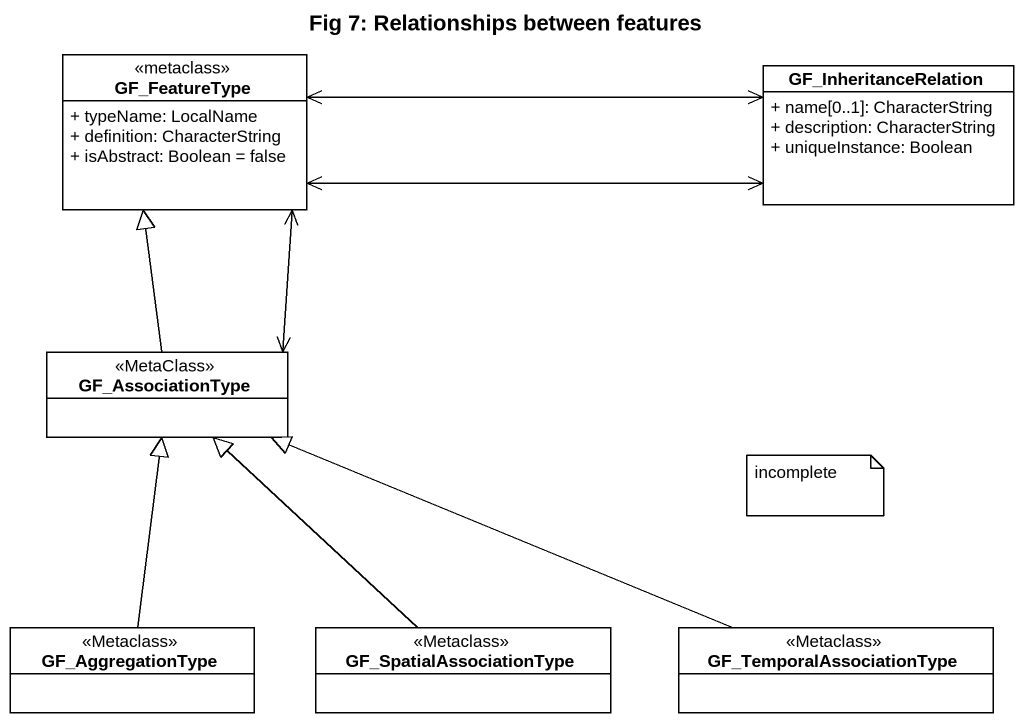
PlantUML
@startuml
title Fig 7: Relationships between features
hide circle
hide empty members
skinparam classAttributeIconSize 0
class GF_FeatureType <<metaclass>> {
  + typeName: LocalName
  + definition: CharacterString
  + isAbstract: Boolean = false
}
class GF_InheritanceRelation {
  + name[0..1]: CharacterString
  + description: CharacterString
  + uniqueInstance: Boolean
}
class GF_AssociationType <<MetaClass>>
class GF_AggregationType <<Metaclass>>
class GF_SpatialAssociationType <<Metaclass>>
class GF_TemporalAssociationType <<Metaclass>>
GF_FeatureType <-right-> GF_InheritanceRelation
GF_FeatureType <--> GF_AssociationType
GF_InheritanceRelation <-left-> GF_FeatureType
GF_AssociationType -up-|> GF_FeatureType
GF_AggregationType -up-|> GF_AssociationType
GF_SpatialAssociationType -up-|> GF_AssociationType
GF_TemporalAssociationType -left-|> GF_AssociationType
note as N1
  incomplete
end note
@enduml
